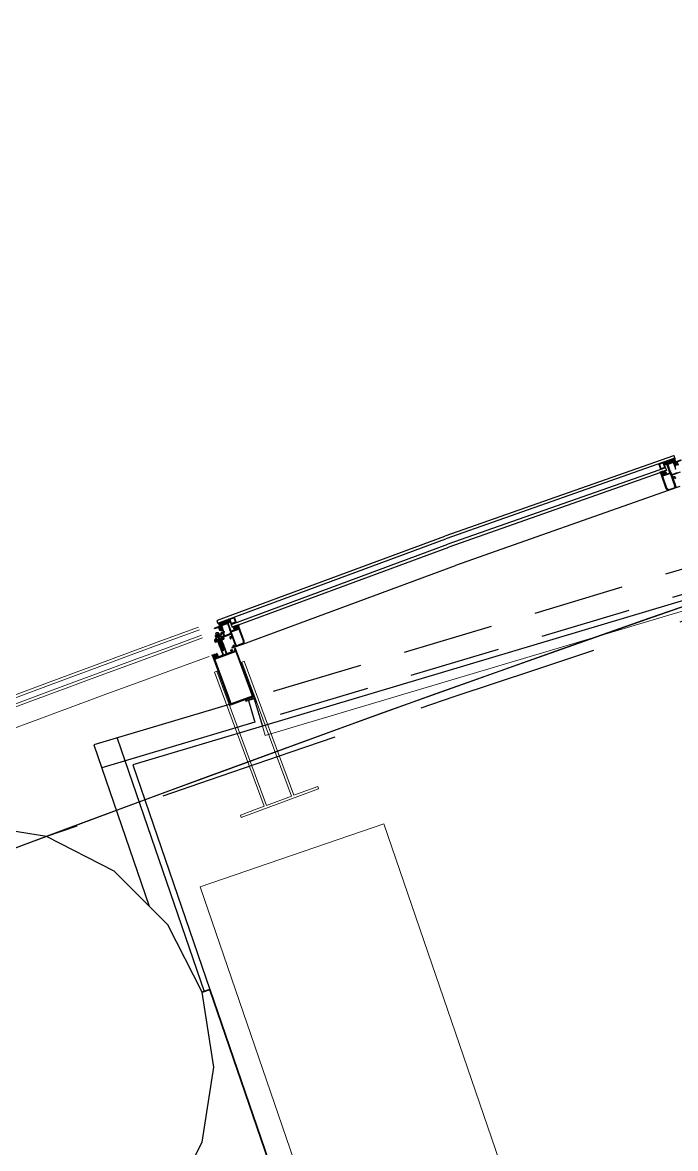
# Model space of a CAD drawing. Header units: millimetres. Extents: x 62878 to 70819, y -67946 to -61850.
# Drawn here: x 63596.7 to 63731.3, y -62349.8 to -62117.6 of the extents above; entities that cross this region are included whole.
import ezdxf

# ---------------------------------------------------------------- set-up
doc = ezdxf.new("R2010")
doc.units = ezdxf.units.MM
doc.linetypes.add('HIDDEN', pattern=[0.375, 0.25, -0.125])
doc.layers.add('alan hesabı1', color=7, linetype='Continuous', plot=False)
for name, color, linetype, lineweight in [('BA DÖŞ.-yeni', 11, 'Continuous', 30), ('BAP', 41, 'Continuous', 30), ('Dog_dos_yeni', 63, 'Continuous', 5), ('DOGRAMA', 171, 'Continuous', 0), ('DUV.ALÇ.-yeni', 20, 'Continuous', 25), ('DUVAR-GAZBETON', 84, 'Continuous', 35), ('GOR-2', 152, 'Continuous', 20), ('TEFRİŞ-yeni', 53, 'Continuous', 9)]:
    doc.layers.add(name, color=color, linetype=linetype, lineweight=lineweight)
doc.layers.add('profil-yeni', color=13, linetype='Continuous')
pattern_1 = [(335.30706, (63537.90012, -62293.18741), (-0.06631863, -0.14423385), [])]
pattern_2 = [(245.30706, (63744.16385, -62216.85924), (0.14423385, -0.06631863), [])]
pattern_3 = [(334.38851, (63632.99587, -62256.98686), (-0.06862232, -0.14315216), [])]

# ---------------------------------------------------------------- blocks, each defined once
blk = doc.blocks.new('a2we')
at = {"lineweight": 5, "ltscale": 0.5}
for p, q in [((-197.6, -417.6), (-196.6, -417.2)), ((-194.2, -418.3), (-197.6, -417.6)), ((-195.2, -418.6), (-197.6, -417.6)), ((-196.9, -417.9), (-197.1, -418.3)), ((-196, -415.3), (-196.6, -417.2)), ((-196.6, -417.2), (-194.2, -418.3)), ((-196, -415.3), (-195.5, -417.7)), ((-198.1, -420.1), (-197.1, -419.7)), ((-194.9, -421.4), (-198.1, -420.1)), ((-193.9, -421), (-198.1, -420.1)), ((-198.1, -422.7), (-197.1, -422.3)), ((-194.9, -424), (-198.1, -422.7)), ((-193.9, -423.6), (-198.1, -422.7)), ((-198.1, -425.2), (-197.1, -424.9)), ((-194.9, -426.5), (-198.1, -425.2)), ((-193.9, -426.1), (-198.1, -425.2)), ((-198.1, -427.7), (-197.1, -427.3)), ((-194.9, -429), (-198.1, -427.7)), ((-193.9, -428.6), (-198.1, -427.7)), ((-198.1, -429.9), (-197.1, -429.6)), ((-194.9, -431.2), (-198.1, -429.9)), ((-193.9, -430.9), (-198.1, -429.9)), ((-198.1, -432.2), (-197.1, -431.8)), ((-194.9, -433.5), (-198.1, -432.2)), ((-193.9, -433.1), (-198.1, -432.2)), ((-198.1, -434.4), (-197.1, -434.1)), ((-194.9, -435.7), (-198.1, -434.4)), ((-193.9, -435.4), (-198.1, -434.4)), ((-198.1, -436.7), (-197.1, -436.4)), ((-194.9, -438), (-198.1, -436.7)), ((-193.9, -437.7), (-198.1, -436.7)), ((-198.1, -439), (-197.1, -438.7)), ((-194.9, -440.3), (-198.1, -439)), ((-193.9, -440), (-198.1, -439)), ((-198.1, -441.3), (-197.1, -441)), ((-197.1, -419.7), (-197.1, -418.4)), ((-197.1, -419.7), (-193.9, -421)), ((-197.1, -419.7), (-193.9, -421)), ((-197.1, -422.3), (-197.1, -420.5)), ((-197.1, -422.3), (-193.9, -423.6)), ((-197.1, -422.3), (-193.9, -423.6)), ((-197.1, -424.9), (-197.1, -423.1)), ((-197.1, -424.9), (-193.9, -426.1)), ((-197.1, -424.9), (-193.9, -426.1)), ((-197.1, -427.3), (-197.1, -425.6)), ((-197.1, -427.3), (-193.9, -428.6)), ((-197.1, -427.3), (-193.9, -428.6)), ((-197.1, -429.6), (-197.1, -428)), ((-197.1, -429.6), (-193.9, -430.9)), ((-197.1, -429.6), (-193.9, -430.9)), ((-197.1, -431.8), (-197.1, -430.3)), ((-197.1, -431.8), (-193.9, -433.1)), ((-197.1, -431.8), (-193.9, -433.1)), ((-197.1, -434.1), (-197.1, -432.5)), ((-197.1, -434.1), (-193.9, -435.4)), ((-197.1, -434.1), (-193.9, -435.4)), ((-197.1, -436.4), (-197.1, -434.8)), ((-197.1, -436.4), (-193.9, -437.7)), ((-197.1, -436.4), (-193.9, -437.7)), ((-197.1, -438.7), (-197.1, -437.1)), ((-197.1, -438.7), (-193.9, -440)), ((-197.1, -438.7), (-193.9, -440)), ((-197.1, -441), (-197.1, -439.4)), ((-197.1, -441), (-193.9, -442.3)), ((-194.2, -418.3), (-195.2, -418.6)), ((-195.2, -418.6), (-194.9, -419.3)), ((-194.9, -420.6), (-194.9, -419.4)), ((-193.9, -421), (-194.9, -421.4)), ((-194.9, -423.2), (-194.9, -421.4)), ((-193.9, -423.6), (-194.9, -424)), ((-194.9, -425.7), (-194.9, -424)), ((-193.9, -426.1), (-194.9, -426.5)), ((-194.9, -428.2), (-194.9, -426.5)), ((-193.9, -428.6), (-194.9, -429)), ((-194.9, -430.5), (-194.9, -429)), ((-193.9, -430.9), (-194.9, -431.2)), ((-194.9, -432.7), (-194.9, -431.2)), ((-193.9, -433.1), (-194.9, -433.5)), ((-194.9, -435), (-194.9, -433.5)), ((-193.9, -435.4), (-194.9, -435.7)), ((-194.9, -437.3), (-194.9, -435.7)), ((-193.9, -437.7), (-194.9, -438)), ((-194.9, -439.6), (-194.9, -438)), ((-193.9, -440), (-194.9, -440.3)), ((-194.9, -441.8), (-194.9, -440.3)), ((-192.8, -453.3), (-199.2, -453.3)), ((-199.2, -454.6), (-199.2, -453.3)), ((-194.9, -442.6), (-198.1, -441.3)), ((-193.9, -442.3), (-198.1, -441.3)), ((-198.1, -443.6), (-197.1, -443.3)), ((-194.9, -444.9), (-198.1, -443.6)), ((-193.9, -444.6), (-198.1, -443.6)), ((-198.1, -445.9), (-197.1, -445.6)), ((-193.9, -446.9), (-198.1, -445.9)), ((-194.9, -447.2), (-198.1, -445.9)), ((-197.1, -447.9), (-198.1, -448.2)), ((-194.9, -449.5), (-198.1, -448.2)), ((-198.1, -448.2), (-193.9, -449.2)), ((-198.1, -450.5), (-197.1, -450.2)), ((-194.9, -451.8), (-198.1, -450.5)), ((-193.9, -451.5), (-198.1, -450.5)), ((-197.1, -443.3), (-197.1, -441.7)), ((-197.1, -443.3), (-193.9, -444.6)), ((-197.1, -445.6), (-197.1, -444)), ((-197.1, -445.6), (-193.9, -446.9)), ((-197.1, -445.6), (-193.9, -446.9)), ((-197.1, -447.9), (-197.1, -446.3)), ((-193.9, -449.2), (-197.1, -447.9)), ((-197.1, -450.2), (-197.1, -448.6)), ((-197.1, -450.2), (-193.9, -451.5)), ((-197.1, -453.3), (-197.1, -450.9)), ((-193.9, -442.3), (-194.9, -442.6)), ((-194.9, -444.1), (-194.9, -442.6)), ((-193.9, -444.6), (-194.9, -444.9)), ((-194.9, -446.4), (-194.9, -444.9)), ((-193.9, -446.9), (-194.9, -447.2)), ((-194.9, -448.7), (-194.9, -447.2)), ((-193.9, -449.2), (-194.9, -449.5)), ((-194.9, -451), (-194.9, -449.5)), ((-193.9, -451.5), (-194.9, -451.8)), ((-194.9, -453.3), (-194.9, -451.8)), ((-192.8, -454.6), (-192.8, -453.3))]:
    blk.add_line(p, q, dxfattribs=at)
blk.add_lwpolyline([(-196.5, -455.7), (-196.1, -455.4), (-195.9, -455.4), (-195.6, -455.7)], dxfattribs=at)
for centre, radius, start, end in [((-196.9, -418.4), 0.2, 155.3251, 180), ((-195.1, -419.4), 0.2, 0, 19.1116), ((-195.7, -449.5), 6.19, 234.7573, 262.4905), ((-196.4, -449.5), 6.19, 277.5095, 305.2427)]:
    blk.add_arc(centre, radius, start, end, dxfattribs=at)

msp = doc.modelspace()

# ---------------------------------------------------------------- hatches: boundary and pattern name
at = {"layer": 'DOGRAMA', "lineweight": -2}
h = msp.add_hatch(dxfattribs=at)
h.set_pattern_fill('AR-HBONE', color=256, scale=0.03, angle=673.1346, style=0)
h.set_pattern_definition([(334.3885, (63737.05078, -62244.01537), (0.0563375, -0.1600815), [0.36, -0.12]), (244.3885, (63737.15899, -62244.06724), (0.0563375, -0.1600815), [0.36, -0.12])])
h.paths.add_polyline_path([(63729.29, -62208.77), (63729.05, -62208.86), (63728.85, -62208.29), (63729.58, -62208.04), (63729.78, -62208.6)])
h = msp.add_hatch(dxfattribs=at)
h.set_pattern_fill('ANSI31', color=256, scale=0.04, angle=673.1346, style=0)
h.set_pattern_definition([(244.38851, (63859.60548, -62177.2361), (0.11452172, -0.05489786), [])])
h.paths.add_polyline_path([(63730.03, -62208.48, -0.414214), (63730.07, -62208.5), (63731.3, -62208.07, -0.153231), (63731.19, -62207.47), (63729.84, -62207.94)])
h.paths.add_polyline_path([(63729.78, -62208.6), (63730.02, -62208.52, -0.414214), (63730.03, -62208.48), (63729.84, -62207.94), (63729.58, -62208.04)])
h = msp.add_hatch(dxfattribs=at)
h.set_pattern_fill('ANSI31', color=256, scale=0.05, angle=673.1346, style=0)
h.set_pattern_definition(pattern_3)
edge = h.paths.add_edge_path(flags=16)
edge.add_arc((63731.97, -62208.4), 0.668, 192.5128, 206.2642, ccw=False)
edge.add_line((63731.32, -62208.54), (63731.59, -62208.45))
edge.add_line((63731.59, -62208.45), (63731.64, -62208.6))
edge.add_line((63731.64, -62208.6), (63731.37, -62208.69))
edge = h.paths.add_edge_path()
edge.add_line((63731.82, -62208.87), (63731.72, -62208.91))
edge.add_line((63731.72, -62208.91), (63731.64, -62208.68))
edge.add_line((63731.64, -62208.68), (63731.46, -62208.75))
edge.add_line((63731.46, -62208.75), (63731.5, -62208.86))
edge.add_line((63731.5, -62208.86), (63731.41, -62208.89))
edge.add_arc((63731.64, -62208.52), 0.442, 160.0809, 238.6962, ccw=False)
edge.add_line((63731.22, -62208.36), (63731.32, -62208.33))
edge.add_line((63731.32, -62208.33), (63731.36, -62208.44))
edge.add_line((63731.36, -62208.44), (63731.54, -62208.38))
edge.add_line((63731.54, -62208.38), (63731.46, -62208.16))
edge.add_line((63731.46, -62208.16), (63732.4, -62207.81))
edge.add_arc((63732.41, -62207.86), 0.05, -63.9017, 109.3885, ccw=False)
edge.add_line((63732.43, -62207.91), (63731.74, -62208.21))
edge.add_arc((63731.78, -62208.3), 0.1, 112.9632, 199.3885)
edge.add_line((63731.69, -62208.33), (63731.86, -62208.81))
edge.add_arc((63731.81, -62208.83), 0.05, -70.6115, 19.3885, ccw=False)
h = msp.add_hatch(dxfattribs=at)
h.set_pattern_fill('ANSI31', color=256, scale=0.05, angle=673.1346, style=0)
h.set_pattern_definition(pattern_3)
edge = h.paths.add_edge_path(flags=16)
edge.add_arc((63728.74, -62210.39), 0.4, 277.8516, 300.9255)
edge.add_line((63728.95, -62210.73), (63728.86, -62210.49))
edge.add_line((63728.86, -62210.49), (63728.71, -62210.55))
edge.add_line((63728.71, -62210.55), (63728.8, -62210.78))
edge = h.paths.add_edge_path()
edge.add_arc((63728.74, -62210.39), 0.5, 252.5186, 326.2584)
edge.add_line((63729.16, -62210.67), (63729.13, -62210.57))
edge.add_line((63729.13, -62210.57), (63729.01, -62210.61))
edge.add_line((63729.01, -62210.61), (63728.99, -62210.55))
edge.add_arc((63729.09, -62210.52), 0.1, 109.3885, 199.3885, ccw=False)
edge.add_line((63729.05, -62210.43), (63729.26, -62210.35))
edge.add_line((63729.26, -62210.35), (63729.2, -62210.18))
edge.add_line((63729.2, -62210.18), (63729.16, -62210.2))
edge.add_arc((63729.19, -62210.26), 0.065, 109.3885, 177.7978)
edge.add_arc((63729.09, -62210.25), 0.0327, 163.9582, 357.7978, ccw=False)
edge.add_arc((63729.24, -62210.33), 0.199, 105.0388, 155.3047, ccw=False)
edge.add_arc((63729.17, -62210.09), 0.05, 290.9031, 468.4164)
edge.add_arc((63729.25, -62210.35), 0.323, 108.4479, 147.7742)
edge.add_arc((63728.96, -62210.17), 0.02, 259.3885, 327.7742, ccw=False)
edge.add_line((63728.96, -62210.19), (63728.74, -62210.14))
edge.add_arc((63728.74, -62210.16), 0.015, 79.3885, 239.3885)
edge.add_line((63728.73, -62210.17), (63728.84, -62210.24))
edge.add_arc((63728.83, -62210.25), 0.02, -100.6115, 59.3885, ccw=False)
edge.add_line((63728.83, -62210.27), (63728.54, -62210.22))
edge.add_arc((63728.53, -62210.23), 0.015, 79.3885, 239.3885)
edge.add_line((63728.53, -62210.25), (63728.63, -62210.31))
edge.add_arc((63728.62, -62210.33), 0.02, -100.6115, 59.3885, ccw=False)
edge.add_line((63728.62, -62210.35), (63728.33, -62210.29))
edge.add_arc((63728.33, -62210.31), 0.015, 79.3885, 239.3885)
edge.add_line((63728.32, -62210.32), (63728.42, -62210.38))
edge.add_arc((63728.41, -62210.4), 0.02, -100.6115, 59.3885, ccw=False)
edge.add_line((63728.41, -62210.42), (63728.12, -62210.36))
edge.add_arc((63728.12, -62210.38), 0.015, 79.3885, 239.3885)
edge.add_line((63728.11, -62210.39), (63728.21, -62210.45))
edge.add_arc((63728.16, -62210.54), 0.1, 19.3885, 59.3885, ccw=False)
edge.add_line((63728.25, -62210.5), (63728.32, -62210.69))
edge.add_line((63728.32, -62210.69), (63728.53, -62210.61))
edge.add_arc((63728.56, -62210.71), 0.1, 19.3885, 109.3885, ccw=False)
edge.add_line((63728.65, -62210.67), (63728.67, -62210.73))
edge.add_line((63728.67, -62210.73), (63728.56, -62210.77))
edge.add_line((63728.56, -62210.77), (63728.59, -62210.86))
h = msp.add_hatch(dxfattribs=at)
h.set_pattern_fill('ANSI31', color=256, scale=0.04, angle=674.0532, style=0)
h.set_pattern_definition([(335.30706, (63518.86185, -62300.23255), (-0.0530549, -0.11538708), [])])
h.paths.add_polyline_path([(63638.52, -62241.52, 0.414214), (63638.5, -62241.55), (63637.28, -62242, 0.153231), (63636.98, -62241.48), (63638.32, -62240.98)])
h.paths.add_polyline_path([(63638.79, -62241.45), (63638.55, -62241.53, 0.414214), (63638.52, -62241.52), (63638.32, -62240.98), (63638.58, -62240.88)])
h = msp.add_hatch(dxfattribs=at)
h.set_pattern_fill('AR-HBONE', color=256, scale=0.03, angle=674.0532, style=0)
h.set_pattern_definition([(245.30706, (63655.8139, -62273.33908), (0.05889655, -0.15915777), [0.36, -0.12]), (335.30706, (63655.76377, -62273.44811), (0.05889655, -0.15915777), [0.36, -0.12])])
h.paths.add_polyline_path([(63639.28, -62241.27), (63639.51, -62241.18), (63639.3, -62240.62), (63638.58, -62240.88), (63638.79, -62241.45)])
h = msp.add_hatch(dxfattribs=at)
h.set_pattern_fill('ANSI31', color=256, scale=0.05, angle=674.0532, style=0)
h.set_pattern_definition(pattern_2)
edge = h.paths.add_edge_path(flags=16)
edge.add_arc((63636.97, -62242.69), 0.668, 13.4314, 27.1827)
edge.add_line((63637.57, -62242.38), (63637.3, -62242.48))
edge.add_line((63637.3, -62242.48), (63637.35, -62242.63))
edge.add_line((63637.35, -62242.63), (63637.62, -62242.53))
edge = h.paths.add_edge_path()
edge.add_line((63637.39, -62242.96), (63637.49, -62242.92))
edge.add_line((63637.49, -62242.92), (63637.41, -62242.7))
edge.add_line((63637.41, -62242.7), (63637.59, -62242.63))
edge.add_line((63637.59, -62242.63), (63637.63, -62242.74))
edge.add_line((63637.63, -62242.74), (63637.72, -62242.71))
edge.add_arc((63637.31, -62242.57), 0.442, 340.9994, 419.6147)
edge.add_line((63637.53, -62242.18), (63637.43, -62242.22))
edge.add_line((63637.43, -62242.22), (63637.48, -62242.33))
edge.add_line((63637.48, -62242.33), (63637.3, -62242.4))
edge.add_line((63637.3, -62242.4), (63637.21, -62242.17))
edge.add_line((63637.21, -62242.17), (63636.27, -62242.51))
edge.add_arc((63636.29, -62242.56), 0.05, 110.3071, 283.5972)
edge.add_line((63636.3, -62242.61), (63637.03, -62242.4))
edge.add_arc((63637.06, -62242.49), 0.1, 20.3071, 106.7323, ccw=False)
edge.add_line((63637.15, -62242.46), (63637.33, -62242.93))
edge.add_arc((63637.37, -62242.91), 0.05, 200.3071, 290.3071)
h = msp.add_hatch(dxfattribs=at)
h.set_pattern_fill('ANSI31', color=256, scale=0.05, angle=674.0532, style=0)
h.set_pattern_definition(pattern_2)
edge = h.paths.add_edge_path(flags=16)
edge.add_arc((63640.73, -62242.16), 0.4, 278.7701, 301.844, ccw=False)
edge.add_line((63640.79, -62242.55), (63640.7, -62242.32))
edge.add_line((63640.7, -62242.32), (63640.85, -62242.26))
edge.add_line((63640.85, -62242.26), (63640.94, -62242.5))
edge = h.paths.add_edge_path()
edge.add_arc((63640.73, -62242.16), 0.5, 253.4372, 327.177, ccw=False)
edge.add_line((63640.59, -62242.64), (63640.55, -62242.54))
edge.add_line((63640.55, -62242.54), (63640.66, -62242.5))
edge.add_line((63640.66, -62242.5), (63640.64, -62242.45))
edge.add_arc((63640.55, -62242.48), 0.1, 20.3071, 110.3071)
edge.add_line((63640.51, -62242.39), (63640.31, -62242.46))
edge.add_line((63640.31, -62242.46), (63640.25, -62242.29))
edge.add_line((63640.25, -62242.29), (63640.28, -62242.28))
edge.add_arc((63640.3, -62242.34), 0.065, 41.8977, 110.3071, ccw=False)
edge.add_arc((63640.38, -62242.28), 0.0327, 221.8977, 415.7373)
edge.add_arc((63640.31, -62242.43), 0.199, 64.3908, 114.6567)
edge.add_arc((63640.21, -62242.2), 0.05, 111.2792, 288.7925, ccw=False)
edge.add_arc((63640.31, -62242.45), 0.323, 71.9214, 111.2477, ccw=False)
edge.add_arc((63640.42, -62242.13), 0.02, 251.9214, 320.3071)
edge.add_line((63640.43, -62242.14), (63640.57, -62241.97))
edge.add_arc((63640.58, -62241.98), 0.015, -19.6929, 140.3071, ccw=False)
edge.add_line((63640.6, -62241.99), (63640.56, -62242.1))
edge.add_arc((63640.58, -62242.11), 0.02, 160.3071, 320.3071)
edge.add_line((63640.59, -62242.12), (63640.78, -62241.9))
edge.add_arc((63640.79, -62241.91), 0.015, -19.6929, 140.3071, ccw=False)
edge.add_line((63640.8, -62241.91), (63640.76, -62242.03))
edge.add_arc((63640.78, -62242.03), 0.02, 160.3071, 320.3071)
edge.add_line((63640.8, -62242.05), (63640.98, -62241.82))
edge.add_arc((63641, -62241.83), 0.015, -19.6929, 140.3071, ccw=False)
edge.add_line((63641.01, -62241.83), (63640.97, -62241.95))
edge.add_arc((63640.99, -62241.96), 0.02, 160.3071, 320.3071)
edge.add_line((63641, -62241.97), (63641.19, -62241.74))
edge.add_arc((63641.2, -62241.75), 0.015, -19.6929, 140.3071, ccw=False)
edge.add_line((63641.22, -62241.76), (63641.18, -62241.87))
edge.add_arc((63641.27, -62241.9), 0.1, 160.3071, 200.3071)
edge.add_line((63641.18, -62241.93), (63641.25, -62242.12))
edge.add_line((63641.25, -62242.12), (63641.04, -62242.19))
edge.add_arc((63641.07, -62242.29), 0.1, 110.3071, 200.3071)
edge.add_line((63640.98, -62242.32), (63641, -62242.38))
edge.add_line((63641, -62242.38), (63641.11, -62242.33))
edge.add_line((63641.11, -62242.33), (63641.15, -62242.43))
h = msp.add_hatch(dxfattribs=at)
h.set_pattern_fill('ANSI31', color=256, scale=0.05, angle=674.0532, style=0)
h.set_pattern_definition(pattern_1)
edge = h.paths.add_edge_path(flags=16)
edge.add_arc((63637.63, -62245.92), 0.05, 200.3071, 290.3071)
edge.add_line((63637.65, -62245.96), (63637.7, -62245.94))
edge.add_arc((63637.69, -62245.9), 0.05, 290.3071, 380.3071)
edge.add_line((63637.73, -62245.88), (63637.66, -62245.67))
edge.add_line((63637.66, -62245.67), (63637.51, -62245.72))
edge.add_line((63637.51, -62245.72), (63637.58, -62245.93))
h.paths.add_polyline_path([(63637.45, -62245.58), (63637.6, -62245.53), (63637.51, -62245.27), (63637.36, -62245.32)], flags=16)
edge = h.paths.add_edge_path()
edge.add_arc((63637.74, -62245.86), 0.2, 309.7408, 380.3071)
edge.add_line((63637.93, -62245.79), (63637.91, -62245.74))
edge.add_line((63637.91, -62245.74), (63637.85, -62245.76))
edge.add_line((63637.85, -62245.76), (63637.81, -62245.64))
edge.add_line((63637.81, -62245.64), (63637.82, -62245.6))
edge.add_arc((63637.73, -62245.56), 0.1, 335.3071, 380.3071)
edge.add_line((63637.83, -62245.52), (63637.78, -62245.4))
edge.add_line((63637.78, -62245.4), (63637.72, -62245.42))
edge.add_line((63637.72, -62245.42), (63637.68, -62245.3))
edge.add_line((63637.68, -62245.3), (63637.75, -62245.16))
edge.add_line((63637.75, -62245.16), (63637.85, -62245.12))
edge.add_line((63637.85, -62245.12), (63637.76, -62244.89))
edge.add_line((63637.76, -62244.89), (63637.83, -62244.92))
edge.add_line((63637.83, -62244.92), (63638.29, -62244.74))
edge.add_line((63638.29, -62244.74), (63638.18, -62244.44))
edge.add_arc((63637.9, -62244.54), 0.3, 20.3071, 80.3071)
edge.add_line((63637.95, -62244.25), (63637.47, -62244.16))
edge.add_arc((63637.46, -62244.19), 0.03, 80.3071, 170.3071)
edge.add_line((63637.43, -62244.19), (63637.42, -62244.25))
edge.add_arc((63637.45, -62244.25), 0.03, 170.3071, 260.3071)
edge.add_line((63637.45, -62244.28), (63637.83, -62244.35))
edge.add_arc((63637.79, -62244.54), 0.2, 18.3875, 80.3071, ccw=False)
edge.add_arc((63637.89, -62244.52), 0.1, -129.6929, 23.0219, ccw=False)
edge.add_arc((63637.76, -62244.67), 0.1, 50.3071, 110.3071)
edge.add_line((63637.73, -62244.58), (63637.42, -62244.69))
edge.add_arc((63637.4, -62244.65), 0.05, 200.3071, 290.3071, ccw=False)
edge.add_line((63637.36, -62244.66), (63637.34, -62244.62))
edge.add_arc((63637.29, -62244.63), 0.05, 20.3071, 110.3071)
edge.add_line((63637.28, -62244.59), (63637.09, -62244.66))
edge.add_arc((63637.11, -62244.7), 0.05, 110.3071, 200.3071)
edge.add_line((63637.06, -62244.72), (63637.08, -62244.77))
edge.add_arc((63637.03, -62244.78), 0.05, -69.6929, 20.3071, ccw=False)
edge.add_line((63637.05, -62244.83), (63636.74, -62244.94))
edge.add_arc((63636.78, -62245.04), 0.1, 110.3071, 170.3071)
edge.add_arc((63636.58, -62245), 0.1, 197.5922, 350.3071, ccw=False)
edge.add_arc((63636.67, -62244.96), 0.2, 140.3071, 202.2267, ccw=False)
edge.add_line((63636.51, -62244.83), (63636.76, -62244.53))
edge.add_arc((63636.74, -62244.51), 0.03, 320.3071, 410.3071)
edge.add_line((63636.76, -62244.49), (63636.71, -62244.45))
edge.add_arc((63636.69, -62244.48), 0.03, 50.3071, 140.3071)
edge.add_line((63636.67, -62244.46), (63636.36, -62244.84))
edge.add_arc((63636.59, -62245.03), 0.3, 140.3071, 200.3071)
edge.add_line((63636.3, -62245.13), (63636.42, -62245.44))
edge.add_line((63636.42, -62245.44), (63636.89, -62245.26))
edge.add_line((63636.89, -62245.26), (63636.92, -62245.2))
edge.add_line((63636.92, -62245.2), (63637, -62245.43))
edge.add_line((63637, -62245.43), (63637.11, -62245.4))
edge.add_line((63637.11, -62245.4), (63637.25, -62245.46))
edge.add_line((63637.25, -62245.46), (63637.29, -62245.58))
edge.add_line((63637.29, -62245.58), (63637.24, -62245.6))
edge.add_line((63637.24, -62245.6), (63637.28, -62245.73))
edge.add_arc((63637.38, -62245.69), 0.1, 200.3071, 245.3071)
edge.add_line((63637.33, -62245.78), (63637.37, -62245.8))
edge.add_line((63637.37, -62245.8), (63637.42, -62245.92))
edge.add_line((63637.42, -62245.92), (63637.36, -62245.94))
edge.add_line((63637.36, -62245.94), (63637.38, -62245.99))
edge.add_arc((63637.57, -62245.92), 0.2, 200.3071, 270.8733)
edge.add_arc((63637.56, -62245.65), 0.471, 270.8733, 309.7408)
h = msp.add_hatch(dxfattribs=at)
h.set_pattern_fill('ANSI31', color=256, scale=0.05, angle=674.0532, style=0)
h.set_pattern_definition(pattern_1)
edge = h.paths.add_edge_path()
edge.add_arc((63635.76, -62248.28), 0.1, 20.3071, 60.3071, ccw=False)
edge.add_line((63635.86, -62248.25), (63635.92, -62248.41))
edge.add_line((63635.92, -62248.41), (63636.13, -62248.33))
edge.add_arc((63636.16, -62248.43), 0.1, 20.3071, 110.3071, ccw=False)
edge.add_line((63636.25, -62248.39), (63636.27, -62248.45))
edge.add_line((63636.27, -62248.45), (63636.16, -62248.49))
edge.add_line((63636.16, -62248.49), (63636.2, -62248.58))
edge.add_arc((63636.34, -62248.1), 0.5, 253.4372, 327.177)
edge.add_line((63636.76, -62248.38), (63636.72, -62248.28))
edge.add_line((63636.72, -62248.28), (63636.61, -62248.32))
edge.add_line((63636.61, -62248.32), (63636.59, -62248.27))
edge.add_arc((63636.68, -62248.23), 0.1, 110.3071, 200.3071, ccw=False)
edge.add_line((63636.65, -62248.14), (63636.86, -62248.06))
edge.add_line((63636.86, -62248.06), (63636.8, -62247.91))
edge.add_line((63636.8, -62247.91), (63636.76, -62247.93))
edge.add_arc((63636.79, -62247.99), 0.065, 110.3071, 178.7164)
edge.add_arc((63636.69, -62247.99), 0.0327, 164.8768, 358.7164, ccw=False)
edge.add_arc((63636.89, -62248.04), 0.242, 119.9978, 165.5045, ccw=False)
edge.add_arc((63636.75, -62247.78), 0.05, 291.8217, 469.3349)
edge.add_arc((63636.92, -62248.06), 0.372, 120.1556, 156.8071)
edge.add_arc((63636.56, -62247.9), 0.02, 260.3071, 328.6927, ccw=False)
edge.add_line((63636.56, -62247.92), (63636.34, -62247.88))
edge.add_arc((63636.34, -62247.9), 0.015, 80.3071, 240.3071)
edge.add_line((63636.33, -62247.91), (63636.44, -62247.97))
edge.add_arc((63636.43, -62247.99), 0.02, -99.6929, 60.3071, ccw=False)
edge.add_line((63636.43, -62248.01), (63636.14, -62247.96))
edge.add_arc((63636.13, -62247.97), 0.015, 80.3071, 240.3071)
edge.add_line((63636.13, -62247.99), (63636.23, -62248.05))
edge.add_arc((63636.22, -62248.06), 0.02, -99.6929, 60.3071, ccw=False)
edge.add_line((63636.22, -62248.08), (63635.93, -62248.03))
edge.add_arc((63635.93, -62248.05), 0.015, 80.3071, 240.3071)
edge.add_line((63635.92, -62248.06), (63636.03, -62248.12))
edge.add_arc((63636.02, -62248.14), 0.02, -99.6929, 60.3071, ccw=False)
edge.add_line((63636.01, -62248.16), (63635.72, -62248.11))
edge.add_arc((63635.72, -62248.12), 0.015, 80.3071, 240.3071)
edge.add_line((63635.71, -62248.14), (63635.81, -62248.19))
edge = h.paths.add_edge_path(flags=16)
edge.add_line((63636.54, -62248.42), (63636.47, -62248.24))
edge.add_arc((63636.44, -62248.25), 0.03, 20.3071, 110.3071)
edge.add_line((63636.43, -62248.22), (63636.34, -62248.25))
edge.add_arc((63636.35, -62248.28), 0.03, 110.3071, 200.3071)
edge.add_line((63636.32, -62248.29), (63636.39, -62248.48))
edge.add_arc((63636.42, -62248.47), 0.03, 200.3071, 282.5406)
edge.add_arc((63636.34, -62248.1), 0.4, 282.5406, 298.0735)
edge.add_arc((63636.51, -62248.43), 0.03, 298.0735, 380.3071)

# ---------------------------------------------------------------- linework, layer by layer
msp.add_lwpolyline([(68896.02, -63031.44), (69030.26, -63071.18), (69185.28, -62547.65), (68893, -62461.11, 1.044368), (68063.2, -62298.73, 0.204375), (63106.96, -62494.78, 0.353953), (62932.94, -62997.83), (63753.18, -65779.6), (64154.95, -67142.15), (65336.72, -66792.62), (65336.7, -66829.11), (65270.54, -66829.07, 0.626789), (65270.2, -67369.07), (65531.84, -67369.23, 0.926242), (66130.09, -67369.61), (66391.73, -67369.77, 0.626743), (66392.07, -66829.77), (66326.15, -66829.73), (66326.17, -66793.24), (67506.16, -67144.13), (68467.02, -63899.09), (68625.2, -63946.04), (68896.02, -63031.42)], format="xyb")
at = {"layer": 'alan hesabı1', "linetype": 'ByBlock'}
msp.add_lwpolyline([(64409.08, -62034.84), (63646.15, -62262.75), (63619.43, -62270.74), (63635.32, -62317.08), (63743.73, -62633.31), (63762.61, -62626.7), (63792.34, -62711.65), (63715.58, -62738.52), (63771.4, -62927.76), (63823.3, -62912.45), (63838.76, -62910.01), (63854.21, -62912.47), (63868.14, -62919.58)], dxfattribs=at)
at = {"layer": 'BA DÖŞ.-yeni', "linetype": 'HIDDEN', "ltscale": 150}
msp.add_arc((65815.04, -68607.15), 6697.94, 70.74616, 109.296847, dxfattribs=at)
at = {"layer": 'BAP'}
msp.add_lwpolyline([(63633.7, -62317.63), (63626.61, -62303.69), (63615.56, -62292.62), (63601.62, -62285.51), (63586.17, -62283.05), (63570.72, -62285.49), (63556.78, -62292.59), (63545.71, -62303.64), (63538.6, -62317.57), (63536.14, -62333.02), (63538.58, -62348.48), (63545.67, -62362.42), (63556.73, -62373.49), (63570.66, -62380.6), (63586.11, -62383.05), (63601.56, -62380.62), (63615.51, -62373.52), (63626.57, -62362.47), (63633.69, -62348.54), (63636.14, -62333.09)], close=True, dxfattribs=at)
at = {"layer": 'Dog_dos_yeni'}
msp.add_lwpolyline([(63641.78, -62281.54), (63657.72, -62275.64), (63657.55, -62275.17), (63652.63, -62276.99), (63642.39, -62249.33), (63641.92, -62249.5), (63652.16, -62277.17), (63647, -62279.08), (63636.76, -62251.41), (63636.29, -62251.58), (63646.53, -62279.25), (63641.61, -62281.07), (63641.78, -62281.54)], close=True, dxfattribs=at)
msp.add_lwpolyline([(63641.78, -62281.54), (63657.72, -62275.64), (63657.55, -62275.17), (63652.63, -62276.99), (63642.39, -62249.33), (63641.92, -62249.5), (63652.16, -62277.17), (63647, -62279.08), (63636.76, -62251.41), (63636.29, -62251.58), (63646.53, -62279.25), (63641.61, -62281.07), (63641.78, -62281.54)], close=True, dxfattribs=at)
at = {"layer": 'DOGRAMA', "lineweight": -2}
for p, q in [((63730.9, -62206.94), (63683.75, -62223.53)), ((63731.19, -62207.47), (63683.95, -62224.09)), ((63728.85, -62208.29), (63729.05, -62208.86)), ((63729.78, -62208.6), (63729.05, -62208.86)), ((63729.78, -62208.6), (63729.58, -62208.04)), ((63729.78, -62208.6), (63729.58, -62208.04)), ((63731.03, -62207), (63730.9, -62206.94)), ((63731.19, -62207.47), (63731.03, -62207)), ((63729.25, -62209.42), (63684.36, -62225.22)), ((63729.45, -62209.99), (63684.56, -62225.79)), ((63729.25, -62209.42), (63729.45, -62209.99)), ((63730.04, -62214.07), (63685.94, -62229.59)), ((63636.86, -62240.88), (63683.75, -62223.53)), ((63636.98, -62241.48), (63683.95, -62224.09)), ((63639.72, -62241.74), (63684.36, -62225.22)), ((63639.93, -62242.3), (63684.56, -62225.79)), ((63642.08, -62245.82), (63685.94, -62229.59)), ((63636.81, -62241.01), (63636.86, -62240.88)), ((63636.98, -62241.48), (63636.81, -62241.01)), ((63638.79, -62241.45), (63638.58, -62240.88)), ((63638.79, -62241.45), (63638.58, -62240.88)), ((63638.79, -62241.45), (63639.51, -62241.18)), ((63639.3, -62240.62), (63639.51, -62241.18)), ((63639.72, -62241.74), (63639.93, -62242.3))]:
    msp.add_line(p, q, dxfattribs=at)
msp.add_lwpolyline([(68355.73, -61957.86, 0.273736), (68066.91, -62277.72, 0.209295), (68023.71, -62283.85, 0.198368), (63201.05, -62451.11)], format="xyb", dxfattribs=at)
for points in [[(63728.86, -62208.31), (63727.87, -62208.66), (63728.25, -62209.75), (63729.25, -62209.4)], [(63728.8, -62208.44), (63728, -62208.72), (63728.32, -62209.63), (63729.12, -62209.34)], [(63639.31, -62240.63), (63640.3, -62240.27), (63640.7, -62241.36), (63639.71, -62241.72)], [(63639.44, -62240.69), (63640.24, -62240.4), (63640.57, -62241.3), (63639.77, -62241.59)], [(63637.45, -62245.58), (63637.6, -62245.53), (63637.51, -62245.27), (63637.36, -62245.32)], [(63637.6, -62245.53), (63637.45, -62245.58), (63637.36, -62245.32), (63637.51, -62245.27)]]:
    msp.add_lwpolyline(points, close=True, dxfattribs=at)
at = {"layer": 'DOGRAMA', "lineweight": -2, "ltscale": 0.5}
for points in [[(63732.19, -62213.31), (63730.04, -62214.07, -0.414214), (63729.4, -62213.76), (63728.33, -62210.73, -0.414214), (63728.35, -62210.69), (63728.51, -62210.64, -0.19911), (63728.55, -62210.64), (63728.62, -62210.68, -0.668097), (63728.62, -62210.73), (63728.5, -62210.77), (63728.58, -62211.01, 0.414214), (63728.64, -62211.04), (63729.23, -62210.83, 0.414214), (63729.26, -62210.77), (63729.18, -62210.53), (63729.05, -62210.58, -0.668097), (63729.02, -62210.54), (63729.05, -62210.46, -0.198962), (63729.08, -62210.44), (63729.32, -62210.36, -0.372839), (63729.44, -62210.4, -0.45685), (63729.42, -62210.45), (63729.31, -62210.49), (63729.39, -62210.71, 0.414214), (63729.45, -62210.74), (63730.13, -62210.5, 0.414214), (63730.15, -62210.47), (63729.58, -62208.86, 0.414214), (63729.55, -62208.84), (63729.46, -62208.87, -0.414214), (63729.42, -62208.85), (63729.39, -62208.77, -0.414214), (63729.41, -62208.73), (63731.36, -62208.04, -0.414214)], [(63731.36, -62208.39), (63731.3, -62208.23), (63731.11, -62208.29, 0.414214), (63731.08, -62208.36), (63731.3, -62208.99, 0.414214), (63731.37, -62209.02)], [(63729.64, -62213.87, 0.26214), (63729.99, -62213.93), (63731.25, -62213.49, 0.414214), (63731.28, -62213.43), (63731.22, -62213.28), (63731.18, -62213.29, -0.414214), (63731.11, -62213.26), (63731.11, -62213.25, -0.414214), (63731.12, -62213.21), (63731.19, -62213.18), (63730.28, -62210.61), (63728.65, -62211.18), (63729.56, -62213.76), (63729.62, -62213.73, -0.414214), (63729.66, -62213.75), (63729.67, -62213.77, -0.361813), (63729.65, -62213.83)], [(63732.31, -62210.35), (63730.6, -62210.95, 0.414214), (63730.58, -62210.99), (63730.7, -62211.34, 0.414214), (63730.74, -62211.36), (63731.04, -62211.25, -0.414214), (63731.23, -62211.34), (63731.29, -62211.51, -0.414214), (63731.23, -62211.64), (63731.21, -62211.64), (63731.16, -62211.66, -0.414214), (63731.12, -62211.64), (63731.06, -62211.46, 0.414214), (63731.02, -62211.45), (63730.8, -62211.53, 0.414214), (63730.78, -62211.56), (63731.09, -62212.44), (63731.07, -62212.47), (63731.11, -62212.49), (63731.41, -62213.36, 0.414214)], [(63642.26, -62245.41, -0.26214), (63642.03, -62245.68), (63640.79, -62246.15, -0.414214), (63640.72, -62246.12), (63640.67, -62245.97), (63640.71, -62245.95, 0.414214), (63640.74, -62245.88), (63640.74, -62245.87, 0.414214), (63640.7, -62245.85), (63640.63, -62245.87), (63639.68, -62243.31), (63641.31, -62242.71), (63642.25, -62245.27), (63642.19, -62245.3, 0.414214), (63642.17, -62245.33), (63642.18, -62245.35, 0.361813), (63642.23, -62245.39)]]:
    msp.add_lwpolyline(points, format="xyb", dxfattribs=at)
at = {"layer": 'DOGRAMA', "linetype": 'ByBlock', "lineweight": -2}
for points in [[(63731.38, -62209.64), (63730.93, -62208.36), (63729.71, -62208.79), (63730.16, -62210.07), (63730.22, -62210.05, -0.414214), (63730.26, -62210.06), (63730.27, -62210.09, -0.414214), (63730.24, -62210.16), (63730.19, -62210.17), (63730.28, -62210.43, 0.414214), (63730.32, -62210.45), (63730.35, -62210.44, -0.414214), (63730.39, -62210.45), (63730.51, -62210.79, 0.414214), (63730.55, -62210.81), (63731.74, -62210.39, 0.414214)], [(63731.37, -62209.75, -0.414214), (63731.31, -62209.72), (63731.3, -62209.7, -0.414214), (63731.32, -62209.66)]]:
    msp.add_lwpolyline(points, format="xyb", dxfattribs=at)
at = {"layer": 'DOGRAMA', "lineweight": -2}
for points in [[(63731.82, -62208.87), (63731.72, -62208.91), (63731.64, -62208.68), (63731.46, -62208.75), (63731.5, -62208.86), (63731.41, -62208.89, -0.357143), (63731.22, -62208.36), (63731.32, -62208.33), (63731.36, -62208.44), (63731.54, -62208.38), (63731.46, -62208.16), (63732.4, -62207.81, -0.943095), (63732.43, -62207.91), (63731.74, -62208.21, 0.396056), (63731.69, -62208.33), (63731.86, -62208.81, -0.414214)], [(63728.59, -62210.86, 0.333333), (63729.16, -62210.67), (63729.13, -62210.57), (63729.01, -62210.61), (63728.99, -62210.55, -0.414214), (63729.05, -62210.43), (63729.26, -62210.35), (63729.2, -62210.18), (63729.16, -62210.2, 0.307685), (63729.12, -62210.26, -1.128702), (63729.06, -62210.25, -0.222912), (63729.19, -62210.14, 0.978531), (63729.15, -62210.04, 0.173298), (63728.98, -62210.18, -0.307572), (63728.96, -62210.19), (63728.74, -62210.14, 0.8391), (63728.73, -62210.17), (63728.84, -62210.24, -0.8391), (63728.83, -62210.27), (63728.54, -62210.22, 0.8391), (63728.53, -62210.25), (63728.63, -62210.31, -0.8391), (63728.62, -62210.35), (63728.33, -62210.29, 0.8391), (63728.32, -62210.32), (63728.42, -62210.38, -0.8391), (63728.41, -62210.42), (63728.12, -62210.36, 0.8391), (63728.11, -62210.39), (63728.21, -62210.45, -0.176327), (63728.25, -62210.5), (63728.32, -62210.69), (63728.53, -62210.61, -0.414214), (63728.65, -62210.67), (63728.67, -62210.73), (63728.56, -62210.77)], [(63728.8, -62210.78, 0.101021), (63728.95, -62210.73), (63728.86, -62210.49), (63728.71, -62210.55)], [(63728.8, -62210.78, 0.101021), (63728.95, -62210.73), (63728.86, -62210.49), (63728.71, -62210.55)], [(63637.39, -62242.96), (63637.49, -62242.92), (63637.41, -62242.7), (63637.59, -62242.63), (63637.63, -62242.74), (63637.72, -62242.71, 0.357143), (63637.53, -62242.18), (63637.43, -62242.22), (63637.48, -62242.33), (63637.3, -62242.4), (63637.21, -62242.17), (63636.27, -62242.51, 0.943095), (63636.3, -62242.61), (63637.03, -62242.4, -0.396056), (63637.15, -62242.46), (63637.33, -62242.93, 0.414214)], [(63637.62, -62242.53, 0.060074), (63637.57, -62242.38), (63637.3, -62242.48), (63637.35, -62242.63)], [(63641.15, -62242.43, -0.333333), (63640.59, -62242.64), (63640.55, -62242.54), (63640.66, -62242.5), (63640.64, -62242.45, 0.414214), (63640.51, -62242.39), (63640.31, -62242.46), (63640.25, -62242.29), (63640.28, -62242.28, -0.307685), (63640.35, -62242.3, 1.128702), (63640.4, -62242.25, 0.222912), (63640.23, -62242.25, -0.978531), (63640.19, -62242.15, -0.173298), (63640.41, -62242.15, 0.307572), (63640.43, -62242.14), (63640.57, -62241.97, -0.8391), (63640.6, -62241.99), (63640.56, -62242.1, 0.8391), (63640.59, -62242.12), (63640.78, -62241.9, -0.8391), (63640.8, -62241.91), (63640.76, -62242.03, 0.8391), (63640.8, -62242.05), (63640.98, -62241.82, -0.8391), (63641.01, -62241.83), (63640.97, -62241.95, 0.8391), (63641, -62241.97), (63641.19, -62241.74, -0.8391), (63641.22, -62241.76), (63641.18, -62241.87, 0.176327), (63641.18, -62241.93), (63641.25, -62242.12), (63641.04, -62242.19, 0.414214), (63640.98, -62242.32), (63641, -62242.38), (63641.11, -62242.33)], [(63640.94, -62242.5, -0.101021), (63640.79, -62242.55), (63640.7, -62242.32), (63640.85, -62242.26)], [(63640.94, -62242.5, -0.101021), (63640.79, -62242.55), (63640.7, -62242.32), (63640.85, -62242.26)], [(63637.87, -62246.02, 0.318017), (63637.93, -62245.79), (63637.91, -62245.74), (63637.85, -62245.76), (63637.81, -62245.64), (63637.82, -62245.6, 0.198912), (63637.83, -62245.52), (63637.78, -62245.4), (63637.72, -62245.42), (63637.68, -62245.3), (63637.75, -62245.16), (63637.85, -62245.12), (63637.76, -62244.89), (63637.83, -62244.92), (63638.29, -62244.74), (63638.18, -62244.44, 0.267949), (63637.95, -62244.25), (63637.47, -62244.16, 0.414214), (63637.43, -62244.19), (63637.42, -62244.25, 0.414214), (63637.45, -62244.28), (63637.83, -62244.35, -0.276947), (63637.98, -62244.48, -0.786321), (63637.83, -62244.6, 0.267949), (63637.73, -62244.58), (63637.42, -62244.69, -0.414214), (63637.36, -62244.66), (63637.34, -62244.62, 0.414214), (63637.28, -62244.59), (63637.09, -62244.66, 0.414214), (63637.06, -62244.72), (63637.08, -62244.77, -0.414214), (63637.05, -62244.83), (63636.74, -62244.94, 0.267949), (63636.68, -62245.02, -0.786321), (63636.48, -62245.04, -0.276947), (63636.51, -62244.83), (63636.76, -62244.53, 0.414214), (63636.76, -62244.49), (63636.71, -62244.45, 0.414214), (63636.67, -62244.46), (63636.36, -62244.84, 0.267949), (63636.3, -62245.13), (63636.42, -62245.44), (63636.89, -62245.26), (63636.92, -62245.2), (63637, -62245.43), (63637.11, -62245.4), (63637.25, -62245.46), (63637.29, -62245.58), (63637.24, -62245.6), (63637.28, -62245.73, 0.198912), (63637.33, -62245.78), (63637.37, -62245.8), (63637.42, -62245.92), (63637.36, -62245.94), (63637.38, -62245.99, 0.318017), (63637.57, -62246.12, 0.171237)], [(63637.58, -62245.93, 0.414214), (63637.65, -62245.96), (63637.7, -62245.94, 0.414214), (63637.73, -62245.88), (63637.66, -62245.67), (63637.51, -62245.72)], [(63635.81, -62248.19, -0.176327), (63635.86, -62248.25), (63635.92, -62248.41), (63636.13, -62248.33, -0.414214), (63636.25, -62248.39), (63636.27, -62248.45), (63636.16, -62248.49), (63636.2, -62248.58, 0.333333), (63636.76, -62248.38), (63636.72, -62248.28), (63636.61, -62248.32), (63636.59, -62248.27, -0.414214), (63636.65, -62248.14), (63636.86, -62248.06), (63636.8, -62247.91), (63636.76, -62247.93, 0.307685), (63636.72, -62247.99, -1.128702), (63636.66, -62247.98, -0.201212), (63636.77, -62247.83, 0.978531), (63636.74, -62247.73, 0.1613), (63636.58, -62247.91, -0.307572), (63636.56, -62247.92), (63636.34, -62247.88, 0.8391), (63636.33, -62247.91), (63636.44, -62247.97, -0.8391), (63636.43, -62248.01), (63636.14, -62247.96, 0.8391), (63636.13, -62247.99), (63636.23, -62248.05, -0.8391), (63636.22, -62248.08), (63635.93, -62248.03, 0.8391), (63635.92, -62248.06), (63636.03, -62248.12, -0.8391), (63636.01, -62248.16), (63635.72, -62248.11, 0.8391), (63635.71, -62248.14)], [(63636.54, -62248.42), (63636.47, -62248.24, 0.414214), (63636.43, -62248.22), (63636.34, -62248.25, 0.414214), (63636.32, -62248.29), (63636.39, -62248.48, 0.375047), (63636.43, -62248.49, 0.067879), (63636.53, -62248.46, 0.375047)]]:
    msp.add_lwpolyline(points, format="xyb", close=True, dxfattribs=at)
at = {"layer": 'DOGRAMA', "lineweight": -2, "ltscale": 0.5}
for points in [[(63641.04, -62242.34), (63641.16, -62242.3), (63641.25, -62242.53, -0.414214), (63641.22, -62242.59), (63640.64, -62242.81, -0.414214), (63640.57, -62242.78), (63640.49, -62242.55), (63640.61, -62242.5, 0.668097), (63640.61, -62242.45), (63640.54, -62242.41, 0.198962), (63640.5, -62242.41), (63640.27, -62242.5, 0.372839), (63640.2, -62242.61, 0.45685), (63640.24, -62242.64), (63640.36, -62242.59), (63640.44, -62242.82, -0.414214), (63640.41, -62242.88), (63639.73, -62243.13, -0.414214), (63639.7, -62243.12), (63639.11, -62241.52, -0.414214), (63639.12, -62241.48), (63639.21, -62241.45, 0.414214), (63639.23, -62241.41), (63639.19, -62241.33, 0.414214), (63639.16, -62241.31), (63637.21, -62242.03, 0.414214), (63637.2, -62242.07), (63637.28, -62242.28, 0.198962), (63637.3, -62242.31), (63637.4, -62242.33, 0.668048), (63637.44, -62242.29), (63637.38, -62242.13), (63637.57, -62242.06, -0.414214), (63637.63, -62242.09), (63637.86, -62242.72, -0.414214), (63637.83, -62242.78), (63637.65, -62242.85), (63637.59, -62242.68, 0.668048), (63637.53, -62242.68), (63637.47, -62242.76, 0.19911), (63637.47, -62242.8), (63637.51, -62242.9, 0.414214), (63637.69, -62242.98), (63637.88, -62242.91, -0.414214), (63637.95, -62242.94), (63638.05, -62243.23, -0.414214), (63638.03, -62243.3), (63637.7, -62243.42, 0.414214), (63637.61, -62243.61), (63637.67, -62243.77, 0.414214), (63637.73, -62243.8), (63637.81, -62243.77, 0.414214), (63637.82, -62243.75), (63637.76, -62243.58), (63637.99, -62243.49), (63638.22, -62244.12), (63637.85, -62244.26), (63637.81, -62244.16, 0.414214), (63637.75, -62244.13), (63637.7, -62244.15, 0.414214), (63637.67, -62244.22), (63637.7, -62244.29, 0.414214), (63637.96, -62244.41), (63639.66, -62243.78, -0.414214), (63639.7, -62243.8), (63639.83, -62244.14, -0.414214), (63639.81, -62244.18), (63639.51, -62244.29, 0.414214), (63639.42, -62244.48), (63639.49, -62244.65, 0.414214), (63639.61, -62244.71), (63639.63, -62244.7), (63639.68, -62244.68, 0.414214), (63639.7, -62244.65), (63639.63, -62244.47, -0.414214), (63639.65, -62244.43), (63639.87, -62244.35, -0.414214), (63639.91, -62244.36), (63640.23, -62245.23), (63640.27, -62245.25), (63640.25, -62245.29), (63640.58, -62246.15, -0.414214), (63640.56, -62246.19), (63640.33, -62246.28, -0.414214), (63640.29, -62246.26), (63640.24, -62246.11, 0.414214), (63640.2, -62246.09), (63640.15, -62246.11), (63640.13, -62246.11, 0.414214), (63640.08, -62246.24), (63640.13, -62246.38), (63639.83, -62246.49, 0.414214), (63639.81, -62246.53), (63639.81, -62246.55, 0.414214), (63639.94, -62246.61), (63642.08, -62245.82, 0.414214), (63642.38, -62245.17), (63641.26, -62242.16, 0.414214), (63641.22, -62242.14), (63641.07, -62242.2, 0.19911), (63641.04, -62242.23), (63641, -62242.3, 0.668097)], [(63637.1, -62244.43), (63637.12, -62244.42, 0.267949), (63637.14, -62244.4), (63637.19, -62244.14, -0.12216), (63637.21, -62244.1, 0.257961), (63637.22, -62244), (63637.15, -62243.81, 0.414214), (63637.09, -62243.78), (63636.48, -62244.01, 0.414214), (63636.42, -62244.14), (63636.47, -62244.28, 0.414214), (63636.6, -62244.34), (63636.8, -62244.26, -0.267949), (63636.89, -62244.28), (63637.07, -62244.43, 0.267949)], [(63637.12, -62244.42), (63637.1, -62244.43, -0.267949), (63637.07, -62244.43), (63636.87, -62244.26, 0.12216), (63636.82, -62244.24, -0.257961), (63636.75, -62244.17), (63636.68, -62243.99, -0.414214), (63636.71, -62243.92), (63637.32, -62243.7, -0.414214), (63637.45, -62243.76), (63637.5, -62243.9, -0.414214), (63637.44, -62244.03), (63637.24, -62244.1, 0.267949), (63637.18, -62244.18), (63637.14, -62244.4, -0.267949)], [(63637.03, -62248.11, 0.414214), (63636.91, -62248.05), (63636.67, -62248.14, 0.414214), (63636.61, -62248.27), (63636.62, -62248.28), (63636.76, -62248.23), (63636.85, -62248.47, -0.414214), (63636.82, -62248.53), (63636.56, -62248.62), (63636.55, -62248.66), (63636.51, -62248.65), (63636.25, -62248.74, -0.414214), (63636.19, -62248.71), (63636.1, -62248.48), (63636.24, -62248.42), (63636.24, -62248.4, 0.414214), (63636.11, -62248.35), (63635.95, -62248.4, 0.414214), (63635.93, -62248.44), (63639.59, -62258.33, 0.414214), (63639.63, -62258.35), (63644.26, -62256.63, 0.414214), (63644.28, -62256.59), (63640.62, -62246.71, 0.414214), (63640.58, -62246.69), (63640.42, -62246.75, 0.414214), (63640.36, -62246.88), (63640.37, -62246.9), (63640.51, -62246.84), (63640.6, -62247.08, -0.414214), (63640.57, -62247.14), (63640.32, -62247.24), (63640.3, -62247.28), (63640.26, -62247.26), (63640.01, -62247.35, -0.414214), (63639.94, -62247.32), (63639.85, -62247.09), (63640, -62247.04), (63639.99, -62247.02, 0.414214), (63639.86, -62246.96), (63639.63, -62247.04, 0.414214), (63639.57, -62247.17), (63639.57, -62247.19), (63639.71, -62247.14), (63639.8, -62247.37, -0.414214), (63639.77, -62247.44), (63639.35, -62247.59), (63639.33, -62247.63), (63639.3, -62247.61), (63638.88, -62247.77, -0.414214), (63638.82, -62247.74), (63638.19, -62246.05), (63638.15, -62246.03), (63638.17, -62245.99), (63637.87, -62245.19, 0.414214), (63637.81, -62245.16), (63637.78, -62245.17, 0.198912), (63637.75, -62245.19), (63637.71, -62245.28, 0.198912), (63637.71, -62245.32), (63637.74, -62245.4), (63637.76, -62245.39, -0.414214), (63637.8, -62245.4), (63637.86, -62245.56), (63637.84, -62245.62, 0.198912), (63637.83, -62245.66), (63637.86, -62245.73), (63637.89, -62245.72, -0.414214), (63637.93, -62245.74), (63637.99, -62245.9), (63637.96, -62245.96, 0.198912), (63637.96, -62246), (63638, -62246.12, -0.414214), (63637.99, -62246.16), (63637.57, -62246.31, -0.414214), (63637.53, -62246.29), (63637.49, -62246.17, 0.198912), (63637.46, -62246.14), (63637.41, -62246.12), (63637.35, -62245.96, -0.414214), (63637.36, -62245.92), (63637.39, -62245.91), (63637.36, -62245.83, 0.198912), (63637.34, -62245.81), (63637.28, -62245.78), (63637.22, -62245.62, -0.414214), (63637.24, -62245.58), (63637.27, -62245.57), (63637.24, -62245.5, 0.198912), (63637.21, -62245.47), (63637.12, -62245.43, 0.198912), (63637.08, -62245.43), (63637.06, -62245.44, 0.414214), (63637.03, -62245.5), (63637.33, -62246.31), (63637.36, -62246.32), (63637.35, -62246.36), (63637.97, -62248.05, -0.414214), (63637.94, -62248.11), (63637.53, -62248.27), (63637.51, -62248.31), (63637.47, -62248.29), (63637.05, -62248.44, -0.414214), (63636.99, -62248.41), (63636.9, -62248.18), (63637.04, -62248.13)], [(63643.28, -62254.4), (63643.4, -62254.73), (63644.05, -62256.49, -0.414214), (63644.03, -62256.52), (63639.73, -62258.11, -0.414214), (63639.7, -62258.1), (63639.05, -62256.34), (63638.93, -62256.01), (63636.31, -62248.94, -0.414214), (63636.33, -62248.9), (63640.62, -62247.32, -0.414214), (63640.66, -62247.33)]]:
    msp.add_lwpolyline(points, format="xyb", close=True, dxfattribs=at)
at = {"layer": 'DOGRAMA', "linetype": 'ByBlock', "lineweight": -2}
msp.add_lwpolyline([(63638.26, -62243.78, 1), (63638.24, -62243.72), (63638.21, -62243.65, 1), (63638.19, -62243.59), (63638.14, -62243.46, -0.414214), (63638.17, -62243.39), (63638.3, -62243.34, 0.414214), (63638.33, -62243.28), (63638.32, -62243.26, 0.414214), (63638.28, -62243.24), (63638.22, -62243.27), (63637.75, -62241.99), (63638.96, -62241.54), (63639.44, -62242.82), (63639.37, -62242.84, 0.414214), (63639.35, -62242.88), (63639.36, -62242.91, 0.414214), (63639.43, -62242.94), (63639.47, -62242.92), (63639.57, -62243.17, -0.414214), (63639.55, -62243.21), (63639.52, -62243.22, 0.414214), (63639.5, -62243.26), (63639.63, -62243.6, -0.414214), (63639.61, -62243.64), (63638.42, -62244.08, -0.414214), (63638.36, -62244.05), (63638.29, -62243.88), (63638.32, -62243.84), (63638.28, -62243.84)], format="xyb", close=True, dxfattribs=at)
at = {"layer": 'DOGRAMA'}
for points in [[(62879.12, -62885.77, -0.278916), (63092.89, -62468.61), (63188.68, -62424.15, -0.018906), (63632.97, -62242.29)], [(62879.72, -62885.66, -0.278856), (63093.17, -62469.14), (63188.93, -62424.7, -0.018906), (63633.18, -62242.85)], [(62880.9, -62885.45, -0.278735), (63093.74, -62470.2), (63189.43, -62425.79, -0.018905), (63633.59, -62243.98)], [(62881.5, -62885.34, -0.278675), (63094.03, -62470.73), (63189.68, -62426.33, -0.018905), (63633.8, -62244.54)], [(62885.5, -62884.62, -0.278265), (63095.95, -62474.29), (63191.36, -62430.01, -0.018905), (63635.18, -62248.33)], [(62933.16, -62998.56, -0.354402), (63107, -62494.76), (63201.05, -62451.11, -0.018901), (63643.16, -62270.14, 5.771152)]]:
    msp.add_lwpolyline(points, format="xyb", dxfattribs=at)
at = {"layer": 'DOGRAMA', "lineweight": -2, "ltscale": 5}
msp.add_lwpolyline([(63638.17, -62246.44), (63638.67, -62247.81, -0.414214), (63638.66, -62247.85), (63638.17, -62248.03, -0.414214), (63638.13, -62248.01), (63637.62, -62246.64, -0.414214), (63637.64, -62246.61), (63638.13, -62246.43, -0.414214)], format="xyb", close=True, dxfattribs=at)
at = {"layer": 'DOGRAMA', "lineweight": -2}
for centre, start, end in [((63732.2, -62207.6), 172.5027, 207.3496), ((63636.29, -62242.22), 12.3459, 47.1928)]:
    msp.add_arc(centre, 1.02, start, end, dxfattribs=at)
at = {"layer": 'DUV.ALÇ.-yeni', "linetype": 'HIDDEN', "ltscale": 75}
for p, q in [((64420.91, -62024.78), (63641.94, -62257.49)), ((64422.34, -62029.57), (63645.8, -62261.56))]:
    msp.add_line(p, q, dxfattribs=at)
at = {"layer": 'DUV.ALÇ.-yeni', "ltscale": 5}
for p, q in [((63644.46, -62257.09), (63643.26, -62257.45)), ((63643.26, -62257.45), (63644.6, -62261.91)), ((63644.46, -62257.09), (63646.15, -62262.75)), ((63639.54, -62258.21), (63611.41, -62266.61)), ((63644.6, -62261.91), (63613.03, -62271.34)), ((63646.15, -62262.75), (63619.43, -62270.74)), ((63611.41, -62266.61), (63622.82, -62299.89)), ((63616.2, -62265.18), (63634.13, -62317.49)), ((63619.43, -62270.74), (63635.32, -62317.08))]:
    msp.add_line(p, q, dxfattribs=at)
at = {"layer": 'DUVAR-GAZBETON'}
msp.add_line((63633.7, -62317.63), (63635.32, -62317.08), dxfattribs=at)
msp.add_lwpolyline([(63635.32, -62317.08), (63743.73, -62633.31)], dxfattribs=at)
at = {"layer": 'GOR-2', "ltscale": 75}
for p in [(64409.65, -62036.75), (63646.15, -62262.75)]:
    msp.add_line(p, (63646.73, -62264.67), dxfattribs=at)
at = {"layer": 'profil-yeni'}
msp.add_lwpolyline([(63642.65, -62257.39), (63642.72, -62257.57), (63644.41, -62256.95), (63644.72, -62257.79), (63644.91, -62257.72), (63644.22, -62255.85), (63644.03, -62255.93), (63644.34, -62256.76), (63642.65, -62257.39)], dxfattribs=at)
at = {"layer": 'TEFRİŞ-yeni'}
msp.add_lwpolyline([(63784.67, -62613.96), (63746.83, -62626.93), (63633.32, -62295.85), (63671.16, -62282.87), (63784.67, -62613.96)], dxfattribs=at)

# ---------------------------------------------------------------- block references
at = {"layer": 'DOGRAMA', "linetype": 'ByBlock', "lineweight": -2, "xscale": -0.10000000000201, "yscale": 0.1000000000058208, "zscale": 0.1, "rotation": 200.3070603580359}
msp.add_blockref('a2we', (63670.92, -62279.35), dxfattribs=at)

doc.saveas('drawing.dxf')
